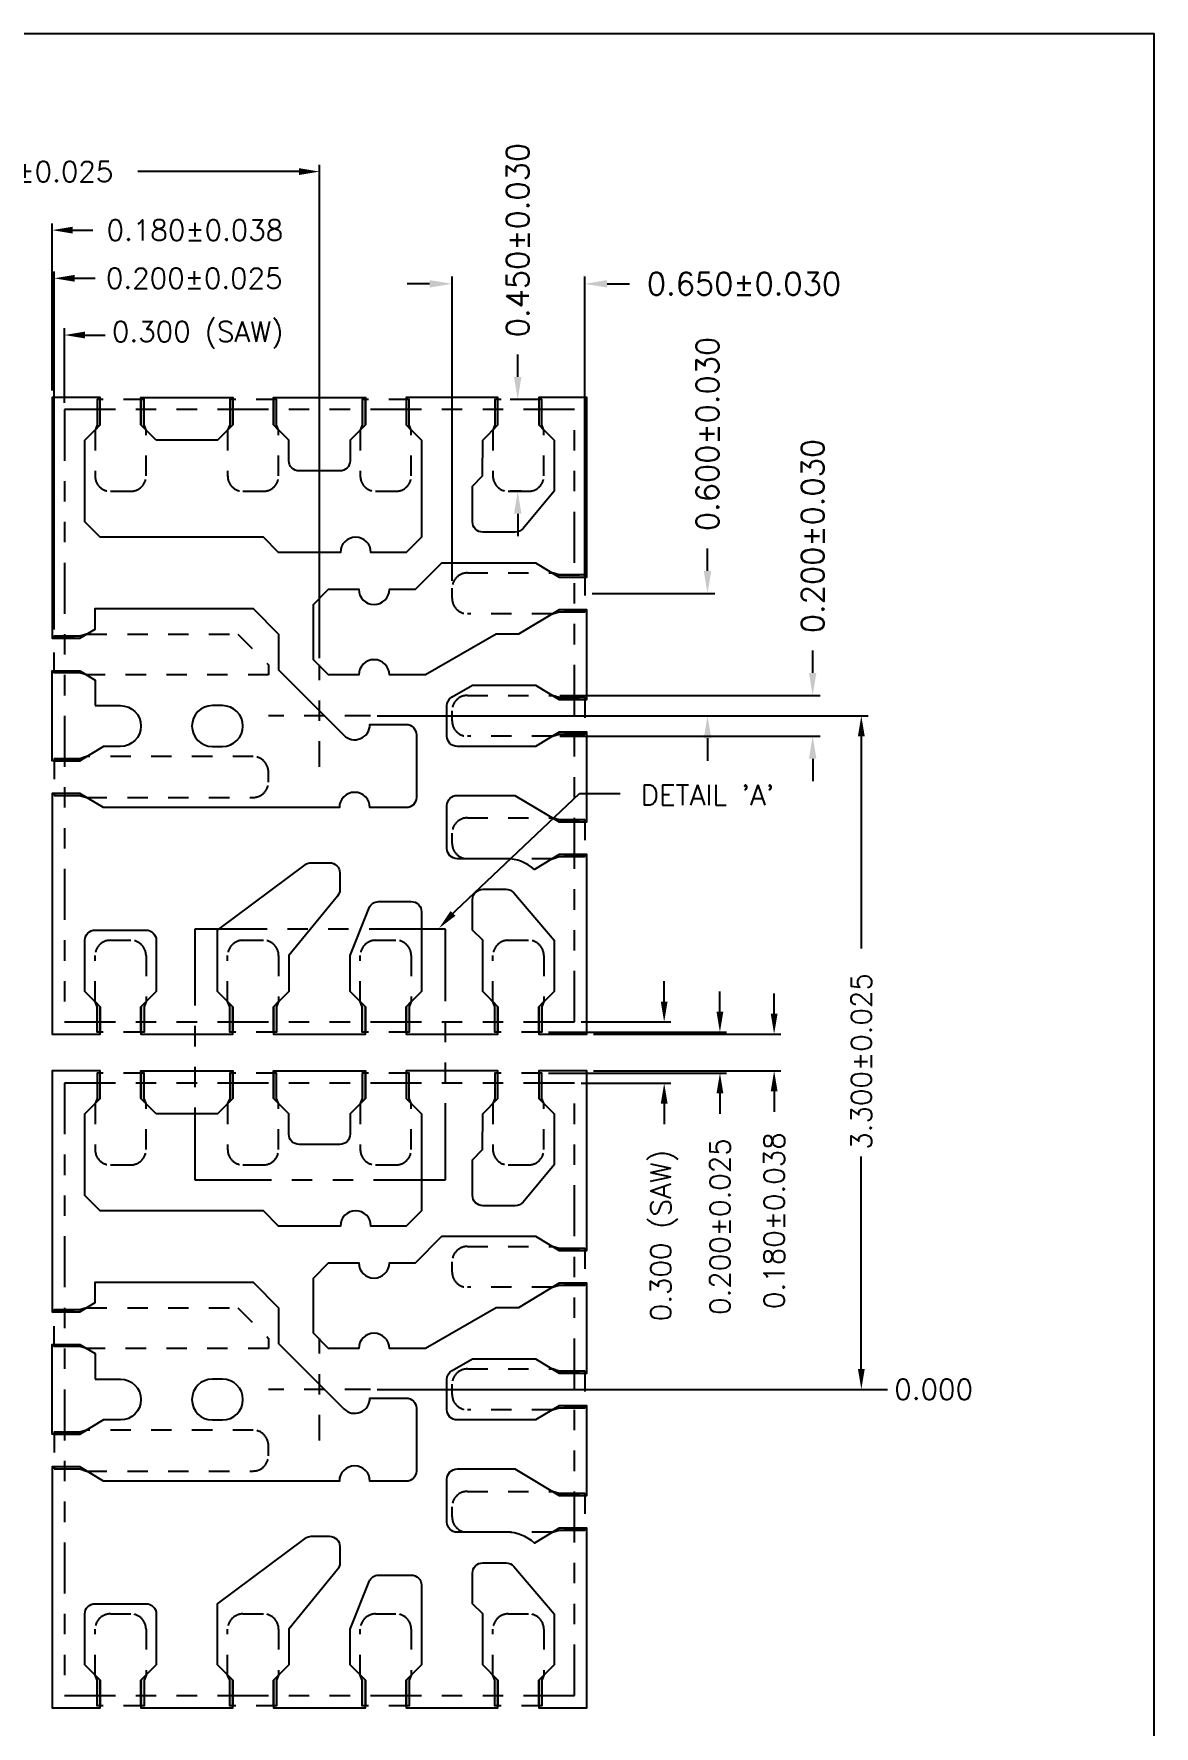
# Model space of a CAD drawing. Extents: x -336 to 28, y -457 to 7.
# Drawn here: x -1.4 to 4.09, y -1.65 to 6.64 of the extents above; entities that cross this region are included whole.
import ezdxf

# ---------------------------------------------------------------- set-up
doc = ezdxf.new("R2010")
doc.units = 0
doc.header["$MEASUREMENT"] = 0
for name, pattern in [('CENTERX2', [4, 2.5, -0.5, 0.5, -0.5]), ('HIDDEN', [0.375, 0.25, -0.125]), ('PHANTOM', [2.5, 1.25, -0.25, 0.25, -0.25, 0.25, -0.25])]:
    doc.linetypes.add(name, pattern=pattern)
doc.layers.get('0').update_dxf_attribs({"linetype": 'CONTINUOUS'})
doc.layers.get('DEFPOINTS').update_dxf_attribs({"linetype": 'CONTINUOUS'})
for name, color, linetype in [('2', 7, 'CONTINUOUS'), ('2C', 41, 'CONTINUOUS'), ('2D', 4, 'CONTINUOUS'), ('DRAWING-SHEET', 6, 'CONTINUOUS')]:
    doc.layers.add(name, color=color, linetype=linetype)
doc.styles.add('simplex', font='SIMPLEX.SHX')
doc.dimstyles.get("Standard").update_dxf_attribs({"dimscale": 0, "dimtxt": 0.055, "dimasz": 0.055, "dimexe": 0.0183, "dimexo": 0.0183, "dimgap": 0.0185, "dimtad": 0, "dimdec": 3, "dimzin": 0, "dimdsep": 46, "dimtxsty": 'simplex', "dimcen": 0.0183, "dimclrd": 4, "dimclre": 256, "dimclrt": 4, "dimadec": 1, "dimazin": 0, "dimtfac": 1, "dimtdec": 3, "dimtofl": 0, "dimtmove": 0, "dimatfit": 0, "dimfxl": 1, "dimtolj": 1, "dimtzin": 0, "dimlwd": -1, "dimlwe": -1, "dimarcsym": 0})

# ---------------------------------------------------------------- blocks, each defined once
blk = doc.blocks.new('*D1')
at = {"color": 4, "linetype": 'ByBlock', "transparency": 16777216}
for p, q in [((2.4175, 3.51), (2.4175, 3.62)), ((2.4175, 3.09), (2.4175, 2.98))]:
    blk.add_line(p, q, dxfattribs=at)
at = {"linetype": 'ByBlock', "transparency": 16777216}
for p, q in [((1.1783, 3.4), (2.4541, 3.4)), ((1.1783, 3.2), (2.4541, 3.2))]:
    blk.add_line(p, q, dxfattribs=at)
at = {"color": 4, "linetype": 'ByBlock', "transparency": 16777216}
for points in [[(2.3992, 3.51), (2.4358, 3.51), (2.4175, 3.4)], [(2.3992, 3.09), (2.4358, 3.09), (2.4175, 3.2)]]:
    blk.add_solid(points, dxfattribs=at)
at = {"layer": 'DEFPOINTS', "color": 0, "linetype": 'ByBlock', "transparency": 16777216}
for p in [(1.1417, 3.4), (2.4175, 3.4), (1.1417, 3.2)]:
    blk.add_point(p, dxfattribs=at)
at = {"color": 4, "linetype": 'ByBlock', "transparency": 16777216, "insert": (2.4175, 4.1808), "char_height": 0.11, "attachment_point": 5, "rotation": 90, "style": 'simplex'}
blk.add_mtext('\\A1;0.200±0.030', dxfattribs=at)
blk = doc.blocks.new('*D2')
at = {"color": 4, "linetype": 'ByBlock', "transparency": 16777216}
for p, q in [((1.902, 4.01), (1.902, 4.12)), ((1.902, 3.19), (1.902, 3.08))]:
    blk.add_line(p, q, dxfattribs=at)
at = {"linetype": 'ByBlock', "transparency": 16777216}
for p, q in [((1.3366, 3.9), (1.9386, 3.9)), ((1.2866, 3.3), (1.9386, 3.3))]:
    blk.add_line(p, q, dxfattribs=at)
at = {"color": 4, "linetype": 'ByBlock', "transparency": 16777216}
for points in [[(1.8837, 4.01), (1.9203, 4.01), (1.902, 3.9)], [(1.8837, 3.19), (1.9203, 3.19), (1.902, 3.3)]]:
    blk.add_solid(points, dxfattribs=at)
at = {"layer": 'DEFPOINTS', "color": 0, "linetype": 'ByBlock', "transparency": 16777216}
for p in [(1.3, 3.9), (1.902, 3.9), (1.25, 3.3)]:
    blk.add_point(p, dxfattribs=at)
at = {"color": 4, "linetype": 'ByBlock', "transparency": 16777216, "insert": (1.902, 4.6808), "char_height": 0.11, "attachment_point": 5, "rotation": 90, "style": 'simplex'}
blk.add_mtext('\\A1;0.600±0.030', dxfattribs=at)
blk = doc.blocks.new('*D3')
at = {"color": 4, "linetype": 'ByBlock', "transparency": 16777216}
for p, q in [((0.54, 5.4165), (0.43, 5.4165)), ((1.41, 5.4165), (1.52, 5.4165))]:
    blk.add_line(p, q, dxfattribs=at)
at = {"linetype": 'ByBlock', "transparency": 16777216}
for p, q in [((0.65, 3.9616), (0.65, 5.4531)), ((1.3, 3.9891), (1.3, 5.4531))]:
    blk.add_line(p, q, dxfattribs=at)
at = {"color": 4, "linetype": 'ByBlock', "transparency": 16777216}
for points in [[(0.54, 5.4348), (0.54, 5.3981), (0.65, 5.4165)], [(1.41, 5.4348), (1.41, 5.3981), (1.3, 5.4165)]]:
    blk.add_solid(points, dxfattribs=at)
at = {"layer": 'DEFPOINTS', "color": 0, "linetype": 'ByBlock', "transparency": 16777216}
for p in [(0.65, 5.4165), (0.65, 3.925), (1.3, 3.9525)]:
    blk.add_point(p, dxfattribs=at)
at = {"color": 4, "linetype": 'ByBlock', "transparency": 16777216, "insert": (2.0808, 5.4165), "char_height": 0.11, "attachment_point": 5, "style": 'simplex'}
blk.add_mtext('\\A1;0.650±0.030', dxfattribs=at)
blk = doc.blocks.new('*D4')
at = {"color": 4, "linetype": 'ByBlock', "transparency": 16777216}
for p, q in [((0.9718, 4.96), (0.9718, 5.07)), ((0.9718, 4.29), (0.9718, 4.18))]:
    blk.add_line(p, q, dxfattribs=at)
at = {"linetype": 'ByBlock', "transparency": 16777216}
for p, q in [((1.0534, 4.85), (0.9352, 4.85)), ((0.9884, 4.4), (0.9352, 4.4))]:
    blk.add_line(p, q, dxfattribs=at)
at = {"color": 4, "linetype": 'ByBlock', "transparency": 16777216}
for points in [[(0.9535, 4.96), (0.9901, 4.96), (0.9718, 4.85)], [(0.9535, 4.29), (0.9901, 4.29), (0.9718, 4.4)]]:
    blk.add_solid(points, dxfattribs=at)
at = {"layer": 'DEFPOINTS', "color": 0, "linetype": 'ByBlock', "transparency": 16777216}
for p in [(0.9718, 4.85), (1.09, 4.85), (1.025, 4.4)]:
    blk.add_point(p, dxfattribs=at)
at = {"color": 4, "linetype": 'ByBlock', "transparency": 16777216, "insert": (0.9718, 5.6308), "char_height": 0.11, "attachment_point": 5, "rotation": 90, "style": 'simplex'}
blk.add_mtext('\\A1;0.450±0.030', dxfattribs=at)

msp = doc.modelspace()

# ---------------------------------------------------------------- hatches: boundary and pattern name
at = {"layer": '2C'}
h = msp.add_hatch(dxfattribs=at)
h.set_pattern_fill('DOTS', color=256, scale=0.1, style=0)
h.set_pattern_definition([(0, (-293.5506014, -232.0617086), (0.003125, 0.00625), [0, -0.00625])])
h.paths.add_polyline_path([(0.85, -1.9), (0.875, -1.875), (0.875, -1.75), (0.86, -1.75), (0.86, -1.875)])
h.paths.add_polyline_path([(1.075, -1.75), (1.09, -1.75), (1.09, -1.875), (1.1, -1.9), (1.075, -1.875)])
h.paths.add_polyline_path([(0.2, -1.9), (0.225, -1.875), (0.225, -1.75), (0.21, -1.75), (0.21, -1.875)])
h.paths.add_polyline_path([(0.425, -1.75), (0.44, -1.75), (0.44, -1.875), (0.45, -1.9), (0.425, -1.875)])
h.paths.add_polyline_path([(-0.45, -1.9), (-0.425, -1.875), (-0.425, -1.75), (-0.44, -1.75), (-0.44, -1.875)])
h.paths.add_polyline_path([(-0.225, -1.75), (-0.21, -1.75), (-0.21, -1.875), (-0.2, -1.9), (-0.225, -1.875)])
h.paths.add_polyline_path([(-1.1, -1.9), (-1.075, -1.875), (-1.075, -1.75), (-1.09, -1.75), (-1.09, -1.875)])
h.paths.add_polyline_path([(-0.875, -1.75), (-0.86, -1.75), (-0.86, -1.875), (-0.85, -1.9), (-0.875, -1.875)])
h.paths.add_polyline_path([(1.3, 3.82), (1.175, 3.82), (1.1417, 3.8), (1.175, 3.81), (1.3, 3.81)])
h.paths.add_polyline_path([(1.1417, 4), (1.175, 3.98), (1.3, 3.98), (1.3, 3.99), (1.175, 3.99)])
h.paths.add_polyline_path([(1.3, 3.22), (1.175, 3.22), (1.1417, 3.2), (1.175, 3.21), (1.3, 3.21)])
h.paths.add_polyline_path([(1.1417, 3.4), (1.175, 3.38), (1.3, 3.38), (1.3, 3.39), (1.175, 3.39)])
h.paths.add_polyline_path([(1.3, 2.62), (1.175, 2.62), (1.1417, 2.6), (1.175, 2.61), (1.3, 2.61)])
h.paths.add_polyline_path([(1.1417, 2.8), (1.175, 2.78), (1.3, 2.78), (1.3, 2.79), (1.175, 2.79)])
h.paths.add_polyline_path([(0.875, 4.85), (0.86, 4.85), (0.86, 4.725), (0.85, 4.7), (0.875, 4.725)])
h.paths.add_polyline_path([(1.1, 4.7), (1.09, 4.725), (1.09, 4.85), (1.075, 4.85), (1.075, 4.725)])
h.paths.add_polyline_path([(0.225, 4.85), (0.21, 4.85), (0.21, 4.725), (0.2, 4.7), (0.225, 4.725)])
h.paths.add_polyline_path([(0.45, 4.7), (0.44, 4.725), (0.44, 4.85), (0.425, 4.85), (0.425, 4.725)])
h.paths.add_polyline_path([(-0.425, 4.85), (-0.44, 4.85), (-0.44, 4.725), (-0.45, 4.7), (-0.425, 4.725)])
h.paths.add_polyline_path([(-0.2, 4.7), (-0.21, 4.725), (-0.21, 4.85), (-0.225, 4.85), (-0.225, 4.725)])
h.paths.add_polyline_path([(-1.075, 4.85), (-1.09, 4.85), (-1.09, 4.725), (-1.1, 4.7), (-1.075, 4.725)])
h.paths.add_polyline_path([(-0.85, 4.7), (-0.86, 4.725), (-0.86, 4.85), (-0.875, 4.85), (-0.875, 4.725)])
h.paths.add_polyline_path([(0.875, 1.75), (0.86, 1.75), (0.86, 1.875), (0.85, 1.9), (0.875, 1.875)])
h.paths.add_polyline_path([(1.1, 1.9), (1.09, 1.875), (1.09, 1.75), (1.075, 1.75), (1.075, 1.875)])
h.paths.add_polyline_path([(0.225, 1.75), (0.21, 1.75), (0.21, 1.875), (0.2, 1.9), (0.225, 1.875)])
h.paths.add_polyline_path([(0.45, 1.9), (0.44, 1.875), (0.44, 1.75), (0.425, 1.75), (0.425, 1.875)])
h.paths.add_polyline_path([(-0.425, 1.75), (-0.44, 1.75), (-0.44, 1.875), (-0.45, 1.9), (-0.425, 1.875)])
h.paths.add_polyline_path([(-0.2, 1.9), (-0.21, 1.875), (-0.21, 1.75), (-0.225, 1.75), (-0.225, 1.875)])
h.paths.add_polyline_path([(-1.3, 2.91), (-1.175, 2.91), (-1.1417, 2.9), (-1.175, 2.92), (-1.3, 2.92)])
h.paths.add_polyline_path([(-1.3, 3.68), (-1.175, 3.68), (-1.1417, 3.7), (-1.175, 3.69), (-1.3, 3.69)])
h.paths.add_polyline_path([(-1.175, 3.52), (-1.1417, 3.5), (-1.175, 3.51), (-1.3, 3.51), (-1.3, 3.52)])
h.paths.add_polyline_path([(-1.1417, 3.1), (-1.175, 3.09), (-1.3, 3.09), (-1.3, 3.08), (-1.175, 3.08)])
h.paths.add_polyline_path([(-1.075, 1.75), (-1.09, 1.75), (-1.09, 1.875), (-1.1, 1.9), (-1.075, 1.875)])
h.paths.add_polyline_path([(-0.85, 1.9), (-0.86, 1.875), (-0.86, 1.75), (-0.875, 1.75), (-0.875, 1.875)])
h.paths.add_polyline_path([(1.3, 0.52), (1.175, 0.52), (1.1417, 0.5), (1.175, 0.51), (1.3, 0.51)])
h.paths.add_polyline_path([(1.1417, 0.7), (1.175, 0.68), (1.3, 0.68), (1.3, 0.69), (1.175, 0.69)])
h.paths.add_polyline_path([(1.3, -0.08), (1.175, -0.08), (1.1417, -0.1), (1.175, -0.09), (1.3, -0.09)])
h.paths.add_polyline_path([(1.1417, 0.1), (1.175, 0.08), (1.3, 0.08), (1.3, 0.09), (1.175, 0.09)])
h.paths.add_polyline_path([(1.3, -0.68), (1.175, -0.68), (1.1417, -0.7), (1.175, -0.69), (1.3, -0.69)])
h.paths.add_polyline_path([(1.1417, -0.5), (1.175, -0.52), (1.3, -0.52), (1.3, -0.51), (1.175, -0.51)])
h.paths.add_polyline_path([(0.875, 1.55), (0.86, 1.55), (0.86, 1.425), (0.85, 1.4), (0.875, 1.425)])
h.paths.add_polyline_path([(1.1, 1.4), (1.09, 1.425), (1.09, 1.55), (1.075, 1.55), (1.075, 1.425)])
h.paths.add_polyline_path([(0.225, 1.55), (0.21, 1.55), (0.21, 1.425), (0.2, 1.4), (0.225, 1.425)])
h.paths.add_polyline_path([(0.45, 1.4), (0.44, 1.425), (0.44, 1.55), (0.425, 1.55), (0.425, 1.425)])
h.paths.add_polyline_path([(-0.425, 1.55), (-0.44, 1.55), (-0.44, 1.425), (-0.45, 1.4), (-0.425, 1.425)])
h.paths.add_polyline_path([(-0.2, 1.4), (-0.21, 1.425), (-0.21, 1.55), (-0.225, 1.55), (-0.225, 1.425)])
h.paths.add_polyline_path([(-1.075, 1.55), (-1.09, 1.55), (-1.09, 1.425), (-1.1, 1.4), (-1.075, 1.425)])
h.paths.add_polyline_path([(-0.85, 1.4), (-0.86, 1.425), (-0.86, 1.55), (-0.875, 1.55), (-0.875, 1.425)])
h.paths.add_polyline_path([(0.875, -1.55), (0.86, -1.55), (0.86, -1.425), (0.85, -1.4), (0.875, -1.425)])
h.paths.add_polyline_path([(1.1, -1.4), (1.09, -1.425), (1.09, -1.55), (1.075, -1.55), (1.075, -1.425)])
h.paths.add_polyline_path([(0.225, -1.55), (0.21, -1.55), (0.21, -1.425), (0.2, -1.4), (0.225, -1.425)])
h.paths.add_polyline_path([(0.45, -1.4), (0.44, -1.425), (0.44, -1.55), (0.425, -1.55), (0.425, -1.425)])
h.paths.add_polyline_path([(-0.425, -1.55), (-0.44, -1.55), (-0.44, -1.425), (-0.45, -1.4), (-0.425, -1.425)])
h.paths.add_polyline_path([(-0.2, -1.4), (-0.21, -1.425), (-0.21, -1.55), (-0.225, -1.55), (-0.225, -1.425)])
h.paths.add_polyline_path([(-1.3, -0.39), (-1.175, -0.39), (-1.1417, -0.4), (-1.175, -0.38), (-1.3, -0.38)])
h.paths.add_polyline_path([(-1.3, 0.38), (-1.175, 0.38), (-1.1417, 0.4), (-1.175, 0.39), (-1.3, 0.39)])
h.paths.add_polyline_path([(-1.175, 0.22), (-1.1417, 0.2), (-1.175, 0.21), (-1.3, 0.21), (-1.3, 0.22)])
h.paths.add_polyline_path([(-1.1417, -0.2), (-1.175, -0.21), (-1.3, -0.21), (-1.3, -0.22), (-1.175, -0.22)])
h.paths.add_polyline_path([(-1.075, -1.55), (-1.09, -1.55), (-1.09, -1.425), (-1.1, -1.4), (-1.075, -1.425)])
h.paths.add_polyline_path([(-0.85, -1.4), (-0.86, -1.425), (-0.86, -1.55), (-0.875, -1.55), (-0.875, -1.425)])
h.paths.add_polyline_path([(-1.5, 3.82), (-1.625, 3.82), (-1.6583, 3.8), (-1.625, 3.81), (-1.5, 3.81)])
h.paths.add_polyline_path([(-1.6583, 4), (-1.625, 3.98), (-1.5, 3.98), (-1.5, 3.99), (-1.625, 3.99)])
h.paths.add_polyline_path([(-1.5, 3.22), (-1.625, 3.22), (-1.6583, 3.2), (-1.625, 3.21), (-1.5, 3.21)])
h.paths.add_polyline_path([(-1.6583, 3.4), (-1.625, 3.38), (-1.5, 3.38), (-1.5, 3.39), (-1.625, 3.39)])
h.paths.add_polyline_path([(-1.5, 2.62), (-1.625, 2.62), (-1.6583, 2.6), (-1.625, 2.61), (-1.5, 2.61)])
h.paths.add_polyline_path([(-1.6583, 2.8), (-1.625, 2.78), (-1.5, 2.78), (-1.5, 2.79), (-1.625, 2.79)])
h.paths.add_polyline_path([(-1.925, 4.85), (-1.94, 4.85), (-1.94, 4.725), (-1.95, 4.7), (-1.925, 4.725)])
h.paths.add_polyline_path([(-1.7, 4.7), (-1.71, 4.725), (-1.71, 4.85), (-1.725, 4.85), (-1.725, 4.725)])
h.paths.add_polyline_path([(-2.575, 4.85), (-2.59, 4.85), (-2.59, 4.725), (-2.6, 4.7), (-2.575, 4.725)])
h.paths.add_polyline_path([(-2.35, 4.7), (-2.36, 4.725), (-2.36, 4.85), (-2.375, 4.85), (-2.375, 4.725)])
h.paths.add_polyline_path([(-3.225, 4.85), (-3.24, 4.85), (-3.24, 4.725), (-3.25, 4.7), (-3.225, 4.725)])
h.paths.add_polyline_path([(-3, 4.7), (-3.01, 4.725), (-3.01, 4.85), (-3.025, 4.85), (-3.025, 4.725)])
h.paths.add_polyline_path([(-3.875, 4.85), (-3.89, 4.85), (-3.89, 4.725), (-3.9, 4.7), (-3.875, 4.725)])
h.paths.add_polyline_path([(-3.65, 4.7), (-3.66, 4.725), (-3.66, 4.85), (-3.675, 4.85), (-3.675, 4.725)])
h.paths.add_polyline_path([(-1.925, 1.75), (-1.94, 1.75), (-1.94, 1.875), (-1.95, 1.9), (-1.925, 1.875)])
h.paths.add_polyline_path([(-1.7, 1.9), (-1.71, 1.875), (-1.71, 1.75), (-1.725, 1.75), (-1.725, 1.875)])
h.paths.add_polyline_path([(-2.575, 1.75), (-2.59, 1.75), (-2.59, 1.875), (-2.6, 1.9), (-2.575, 1.875)])
h.paths.add_polyline_path([(-2.35, 1.9), (-2.36, 1.875), (-2.36, 1.75), (-2.375, 1.75), (-2.375, 1.875)])
h.paths.add_polyline_path([(-3.225, 1.75), (-3.24, 1.75), (-3.24, 1.875), (-3.25, 1.9), (-3.225, 1.875)])
h.paths.add_polyline_path([(-3, 1.9), (-3.01, 1.875), (-3.01, 1.75), (-3.025, 1.75), (-3.025, 1.875)])
h.paths.add_polyline_path([(-4.1, 2.91), (-3.975, 2.91), (-3.9417, 2.9), (-3.975, 2.92), (-4.1, 2.92)])
h.paths.add_polyline_path([(-4.1, 3.68), (-3.975, 3.68), (-3.9417, 3.7), (-3.975, 3.69), (-4.1, 3.69)])
h.paths.add_polyline_path([(-3.975, 3.52), (-3.9417, 3.5), (-3.975, 3.51), (-4.1, 3.51), (-4.1, 3.52)])
h.paths.add_polyline_path([(-3.9417, 3.1), (-3.975, 3.09), (-4.1, 3.09), (-4.1, 3.08), (-3.975, 3.08)])
h.paths.add_polyline_path([(-3.875, 1.75), (-3.89, 1.75), (-3.89, 1.875), (-3.9, 1.9), (-3.875, 1.875)])
h.paths.add_polyline_path([(-3.65, 1.9), (-3.66, 1.875), (-3.66, 1.75), (-3.675, 1.75), (-3.675, 1.875)])
h.paths.add_polyline_path([(-1.5, 0.52), (-1.625, 0.52), (-1.6583, 0.5), (-1.625, 0.51), (-1.5, 0.51)])
h.paths.add_polyline_path([(-1.6583, 0.7), (-1.625, 0.68), (-1.5, 0.68), (-1.5, 0.69), (-1.625, 0.69)])
h.paths.add_polyline_path([(-1.5, -0.08), (-1.625, -0.08), (-1.6583, -0.1), (-1.625, -0.09), (-1.5, -0.09)])
h.paths.add_polyline_path([(-1.6583, 0.1), (-1.625, 0.08), (-1.5, 0.08), (-1.5, 0.09), (-1.625, 0.09)])
h.paths.add_polyline_path([(-1.5, -0.68), (-1.625, -0.68), (-1.6583, -0.7), (-1.625, -0.69), (-1.5, -0.69)])
h.paths.add_polyline_path([(-1.6583, -0.5), (-1.625, -0.52), (-1.5, -0.52), (-1.5, -0.51), (-1.625, -0.51)])
h.paths.add_polyline_path([(-1.925, 1.55), (-1.94, 1.55), (-1.94, 1.425), (-1.95, 1.4), (-1.925, 1.425)])
h.paths.add_polyline_path([(-1.7, 1.4), (-1.71, 1.425), (-1.71, 1.55), (-1.725, 1.55), (-1.725, 1.425)])
h.paths.add_polyline_path([(-2.575, 1.55), (-2.59, 1.55), (-2.59, 1.425), (-2.6, 1.4), (-2.575, 1.425)])
h.paths.add_polyline_path([(-2.35, 1.4), (-2.36, 1.425), (-2.36, 1.55), (-2.375, 1.55), (-2.375, 1.425)])
h.paths.add_polyline_path([(-3.225, 1.55), (-3.24, 1.55), (-3.24, 1.425), (-3.25, 1.4), (-3.225, 1.425)])
h.paths.add_polyline_path([(-3, 1.4), (-3.01, 1.425), (-3.01, 1.55), (-3.025, 1.55), (-3.025, 1.425)])
h.paths.add_polyline_path([(-3.875, 1.55), (-3.89, 1.55), (-3.89, 1.425), (-3.9, 1.4), (-3.875, 1.425)])
h.paths.add_polyline_path([(-3.65, 1.4), (-3.66, 1.425), (-3.66, 1.55), (-3.675, 1.55), (-3.675, 1.425)])
h.paths.add_polyline_path([(-1.95, -1.9), (-1.925, -1.875), (-1.925, -1.75), (-1.94, -1.75), (-1.94, -1.875)])
h.paths.add_polyline_path([(-1.725, -1.75), (-1.71, -1.75), (-1.71, -1.875), (-1.7, -1.9), (-1.725, -1.875)])
h.paths.add_polyline_path([(-1.925, -1.55), (-1.94, -1.55), (-1.94, -1.425), (-1.95, -1.4), (-1.925, -1.425)])
h.paths.add_polyline_path([(-1.7, -1.4), (-1.71, -1.425), (-1.71, -1.55), (-1.725, -1.55), (-1.725, -1.425)])
h.paths.add_polyline_path([(-2.6, -1.9), (-2.575, -1.875), (-2.575, -1.75), (-2.59, -1.75), (-2.59, -1.875)])
h.paths.add_polyline_path([(-2.375, -1.75), (-2.36, -1.75), (-2.36, -1.875), (-2.35, -1.9), (-2.375, -1.875)])
h.paths.add_polyline_path([(-2.575, -1.55), (-2.59, -1.55), (-2.59, -1.425), (-2.6, -1.4), (-2.575, -1.425)])
h.paths.add_polyline_path([(-2.35, -1.4), (-2.36, -1.425), (-2.36, -1.55), (-2.375, -1.55), (-2.375, -1.425)])
h.paths.add_polyline_path([(-3.25, -1.9), (-3.225, -1.875), (-3.225, -1.75), (-3.24, -1.75), (-3.24, -1.875)])
h.paths.add_polyline_path([(-3.025, -1.75), (-3.01, -1.75), (-3.01, -1.875), (-3, -1.9), (-3.025, -1.875)])
h.paths.add_polyline_path([(-3.225, -1.55), (-3.24, -1.55), (-3.24, -1.425), (-3.25, -1.4), (-3.225, -1.425)])
h.paths.add_polyline_path([(-3, -1.4), (-3.01, -1.425), (-3.01, -1.55), (-3.025, -1.55), (-3.025, -1.425)])
h.paths.add_polyline_path([(-4.1, -0.39), (-3.975, -0.39), (-3.9417, -0.4), (-3.975, -0.38), (-4.1, -0.38)])
h.paths.add_polyline_path([(-4.1, 0.38), (-3.975, 0.38), (-3.9417, 0.4), (-3.975, 0.39), (-4.1, 0.39)])
h.paths.add_polyline_path([(-3.975, 0.22), (-3.9417, 0.2), (-3.975, 0.21), (-4.1, 0.21), (-4.1, 0.22)])
h.paths.add_polyline_path([(-3.9417, -0.2), (-3.975, -0.21), (-4.1, -0.21), (-4.1, -0.22), (-3.975, -0.22)])
h.paths.add_polyline_path([(-3.9, -1.9), (-3.875, -1.875), (-3.875, -1.75), (-3.89, -1.75), (-3.89, -1.875)])
h.paths.add_polyline_path([(-3.675, -1.75), (-3.66, -1.75), (-3.66, -1.875), (-3.65, -1.9), (-3.675, -1.875)])
h.paths.add_polyline_path([(-3.875, -1.55), (-3.89, -1.55), (-3.89, -1.425), (-3.9, -1.4), (-3.875, -1.425)])
h.paths.add_polyline_path([(-3.65, -1.4), (-3.66, -1.425), (-3.66, -1.55), (-3.675, -1.55), (-3.675, -1.425)])
h.paths.add_polyline_path([(-4.3, 3.22), (-4.425, 3.22), (-4.4583, 3.2), (-4.425, 3.21), (-4.3, 3.21)])
h.paths.add_polyline_path([(-4.4583, 2.8), (-4.425, 2.78), (-4.3, 2.78), (-4.3, 2.79), (-4.425, 2.79)])
h.paths.add_polyline_path([(-4.3, 2.62), (-4.425, 2.62), (-4.4583, 2.6), (-4.425, 2.61), (-4.3, 2.61)])
h.paths.add_polyline_path([(-4.4583, 3.4), (-4.425, 3.38), (-4.3, 3.38), (-4.3, 3.39), (-4.425, 3.39)])
h.paths.add_polyline_path([(-4.3, 3.82), (-4.425, 3.82), (-4.4583, 3.8), (-4.425, 3.81), (-4.3, 3.81)])
h.paths.add_polyline_path([(-4.4583, 4), (-4.425, 3.98), (-4.3, 3.98), (-4.3, 3.99), (-4.425, 3.99)])
h.paths.add_polyline_path([(-4.3, -0.08), (-4.425, -0.08), (-4.4583, -0.1), (-4.425, -0.09), (-4.3, -0.09)])
h.paths.add_polyline_path([(-4.4583, -0.5), (-4.425, -0.52), (-4.3, -0.52), (-4.3, -0.51), (-4.425, -0.51)])
h.paths.add_polyline_path([(-4.3, -0.68), (-4.425, -0.68), (-4.4583, -0.7), (-4.425, -0.69), (-4.3, -0.69)])
h.paths.add_polyline_path([(-4.4583, 0.1), (-4.425, 0.08), (-4.3, 0.08), (-4.3, 0.09), (-4.425, 0.09)])
h.paths.add_polyline_path([(-4.3, 0.52), (-4.425, 0.52), (-4.4583, 0.5), (-4.425, 0.51), (-4.3, 0.51)])
h.paths.add_polyline_path([(-4.4583, 0.7), (-4.425, 0.68), (-4.3, 0.68), (-4.3, 0.69), (-4.425, 0.69)])

# ---------------------------------------------------------------- linework, layer by layer
at = {"layer": '2'}
for points in [[(0.475, 3.2076), (0.475, 2.9, -0.414214), (0.425, 2.85), (0.2475, 2.85, 1), (0.0975, 2.85), (-1.0583, 2.85), (-1.175, 2.92), (-1.31, 2.92), (-1.31, 1.74), (-1.075, 1.74), (-1.075, 1.875), (-1.15, 1.95), (-1.15, 2.2, -0.414214), (-1.1, 2.25), (-0.85, 2.25, -0.414214), (-0.8, 2.2), (-0.8, 1.95), (-0.875, 1.875), (-0.875, 1.74), (-0.425, 1.74), (-0.425, 1.875), (-0.5, 1.95), (-0.5, 2.25), (-0.0699, 2.5701, -0.161321), (-0.04, 2.58), (0.05, 2.58, -0.414214), (0.1, 2.53), (0.1, 2.4486, -0.17305), (0.0887, 2.4169), (-0.15, 2.125), (-0.15, 1.95), (-0.225, 1.875), (-0.225, 1.74), (0.225, 1.74), (0.225, 1.875), (0.15, 1.95), (0.15, 2.125), (0.2436, 2.3586, -0.306529), (0.29, 2.39), (0.45, 2.39, -0.414214), (0.5, 2.34), (0.5, 1.95), (0.425, 1.875), (0.425, 1.74), (0.875, 1.74), (0.875, 1.875), (0.8, 1.95), (0.8, 2.2), (0.75, 2.25), (0.75, 2.4, -0.414214), (0.8, 2.45), (0.9147, 2.45, -0.220264), (0.9529, 2.4323), (1.15, 2.2), (1.15, 1.95), (1.075, 1.875), (1.075, 1.74), (1.31, 1.74), (1.31, 2.62), (1.175, 2.62), (1.0533, 2.547, 0.188473), (0.9177, 2.6), (0.675, 2.6, -0.414214), (0.625, 2.65), (0.625, 2.86, -0.414214), (0.675, 2.91), (0.9583, 2.91), (1.175, 2.78), (1.31, 2.78), (1.31, 3.22), (1.175, 3.22), (1.0583, 3.15), (0.675, 3.15, -0.414214), (0.625, 3.2), (0.625, 3.349, -0.267949), (0.65, 3.3923), (0.75, 3.45), (1.0583, 3.45), (1.175, 3.38), (1.31, 3.38), (1.31, 3.82), (1.175, 3.82), (0.975, 3.7), (0.8664, 3.7), (0.52, 3.5), (0.3425, 3.5, 1), (0.1925, 3.5), (0.045, 3.5), (-0.03, 3.575), (-0.03, 3.845), (0.045, 3.92), (0.1925, 3.92, 1), (0.3425, 3.92), (0.47, 3.92), (0.6, 4.05), (1.0583, 4.05), (1.175, 3.98), (1.31, 3.98), (1.31, 4.86), (1.075, 4.86), (1.075, 4.725), (1.15, 4.65), (1.15, 4.4), (0.998, 4.218, -0.222316), (0.9596, 4.2), (0.8, 4.2, -0.414214), (0.75, 4.25), (0.75, 4.4251), (0.7999, 4.475), (0.8, 4.65), (0.875, 4.725), (0.875, 4.86), (0.425, 4.86), (0.425, 4.725), (0.5, 4.65), (0.5, 4.1754), (0.4246, 4.1), (0.2525, 4.1, 1), (0.1025, 4.1), (-0.2, 4.1), (-0.275, 4.175), (-1.075, 4.175), (-1.15, 4.25), (-1.15, 4.65), (-1.075, 4.725), (-1.075, 4.86), (-1.31, 4.86), (-1.31, 3.68), (-1.175, 3.68), (-1.1, 3.725), (-1.1, 3.825), (-0.325, 3.825), (-0.2, 3.7), (-0.2, 3.5253), (0.1194, 3.2047, 0.668771), (0.2475, 3.2576), (0.425, 3.2576, -0.414214)], [(0.15, 4.55, -0.414214), (0.1, 4.5), (-0.1, 4.5, -0.414214), (-0.15, 4.55), (-0.15, 4.65), (-0.225, 4.725), (-0.225, 4.86), (0.225, 4.86), (0.225, 4.725), (0.15, 4.65)], [(-1.1, 3.35), (-0.975, 3.35, -1), (-0.975, 3.15), (-1.0583, 3.15), (-1.175, 3.08), (-1.31, 3.08), (-1.31, 3.52), (-1.175, 3.52), (-1.1, 3.475)], [(-0.475, 3.35), (-0.525, 3.35, 1), (-0.525, 3.15), (-0.475, 3.15, 1)], [(0.475, -0.0924), (0.475, -0.4, -0.414214), (0.425, -0.45), (0.2475, -0.45, 1), (0.0975, -0.45), (-1.0583, -0.45), (-1.175, -0.38), (-1.31, -0.38), (-1.31, -1.56), (-1.075, -1.56), (-1.075, -1.425), (-1.15, -1.35), (-1.15, -1.1, -0.414214), (-1.1, -1.05), (-0.85, -1.05, -0.414214), (-0.8, -1.1), (-0.8, -1.35), (-0.875, -1.425), (-0.875, -1.56), (-0.425, -1.56), (-0.425, -1.425), (-0.5, -1.35), (-0.5, -1.05), (-0.0699, -0.7299, -0.161321), (-0.04, -0.72), (0.05, -0.72, -0.414214), (0.1, -0.77), (0.1, -0.8514, -0.17305), (0.0887, -0.8831), (-0.15, -1.175), (-0.15, -1.35), (-0.225, -1.425), (-0.225, -1.56), (0.225, -1.56), (0.225, -1.425), (0.15, -1.35), (0.15, -1.175), (0.2436, -0.9414, -0.306529), (0.29, -0.91), (0.45, -0.91, -0.414214), (0.5, -0.96), (0.5, -1.35), (0.425, -1.425), (0.425, -1.56), (0.875, -1.56), (0.875, -1.425), (0.8, -1.35), (0.8, -1.1), (0.75, -1.05), (0.75, -0.9, -0.414214), (0.8, -0.85), (0.9147, -0.85, -0.220264), (0.9529, -0.8677), (1.15, -1.1), (1.15, -1.35), (1.075, -1.425), (1.075, -1.56), (1.31, -1.56), (1.31, -0.68), (1.175, -0.68), (1.0533, -0.753, 0.188473), (0.9177, -0.7), (0.675, -0.7, -0.414214), (0.625, -0.65), (0.625, -0.44, -0.414214), (0.675, -0.39), (0.9583, -0.39), (1.175, -0.52), (1.31, -0.52), (1.31, -0.08), (1.175, -0.08), (1.0583, -0.15), (0.675, -0.15, -0.414214), (0.625, -0.1), (0.625, 0.049, -0.267949), (0.65, 0.0923), (0.75, 0.15), (1.0583, 0.15), (1.175, 0.08), (1.31, 0.08), (1.31, 0.52), (1.175, 0.52), (0.975, 0.4), (0.8664, 0.4), (0.52, 0.2), (0.3425, 0.2, 1), (0.1925, 0.2), (0.045, 0.2), (-0.03, 0.275), (-0.03, 0.545), (0.045, 0.62), (0.1925, 0.62, 1), (0.3425, 0.62), (0.47, 0.62), (0.6, 0.75), (1.0583, 0.75), (1.175, 0.68), (1.31, 0.68), (1.31, 1.56), (1.075, 1.56), (1.075, 1.425), (1.15, 1.35), (1.15, 1.1), (0.998, 0.918, -0.222316), (0.9596, 0.9), (0.8, 0.9, -0.414214), (0.75, 0.95), (0.75, 1.1251), (0.7999, 1.175), (0.8, 1.35), (0.875, 1.425), (0.875, 1.56), (0.425, 1.56), (0.425, 1.425), (0.5, 1.35), (0.5, 0.8754), (0.4246, 0.8), (0.2525, 0.8, 1), (0.1025, 0.8), (-0.2, 0.8), (-0.275, 0.875), (-1.075, 0.875), (-1.15, 0.95), (-1.15, 1.35), (-1.075, 1.425), (-1.075, 1.56), (-1.31, 1.56), (-1.31, 0.38), (-1.175, 0.38), (-1.1, 0.425), (-1.1, 0.525), (-0.325, 0.525), (-0.2, 0.4), (-0.2, 0.2253), (0.1194, -0.0953, 0.668771), (0.2475, -0.0424), (0.425, -0.0424, -0.414214)], [(0.15, 1.25, -0.414214), (0.1, 1.2), (-0.1, 1.2, -0.414214), (-0.15, 1.25), (-0.15, 1.35), (-0.225, 1.425), (-0.225, 1.56), (0.225, 1.56), (0.225, 1.425), (0.15, 1.35)], [(-1.1, 0.05), (-0.975, 0.05, -1), (-0.975, -0.15), (-1.0583, -0.15), (-1.175, -0.22), (-1.31, -0.22), (-1.31, 0.22), (-1.175, 0.22), (-1.1, 0.175)], [(-0.475, 0.05), (-0.525, 0.05, 1), (-0.525, -0.15), (-0.475, -0.15, 1)]]:
    msp.add_lwpolyline(points, format="xyb", close=True, dxfattribs=at)
for points in [[(-0.8, 4.65), (-0.875, 4.725), (-0.875, 4.86), (-0.425, 4.86), (-0.425, 4.725), (-0.5, 4.65)], [(-0.8, 1.35), (-0.875, 1.425), (-0.875, 1.56), (-0.425, 1.56), (-0.425, 1.425), (-0.5, 1.35)]]:
    msp.add_lwpolyline(points, close=True, dxfattribs=at)
at = {"layer": '2C'}
for points in [[(-1.075, 4.85), (-1.09, 4.85), (-1.09, 4.725), (-1.1, 4.7), (-1.075, 4.725)], [(-0.85, 4.7), (-0.86, 4.725), (-0.86, 4.85), (-0.875, 4.85), (-0.875, 4.725)], [(-0.425, 4.85), (-0.44, 4.85), (-0.44, 4.725), (-0.45, 4.7), (-0.425, 4.725)], [(-0.2, 4.7), (-0.21, 4.725), (-0.21, 4.85), (-0.225, 4.85), (-0.225, 4.725)], [(0.225, 4.85), (0.21, 4.85), (0.21, 4.725), (0.2, 4.7), (0.225, 4.725)], [(0.45, 4.7), (0.44, 4.725), (0.44, 4.85), (0.425, 4.85), (0.425, 4.725)], [(0.875, 4.85), (0.86, 4.85), (0.86, 4.725), (0.85, 4.7), (0.875, 4.725)], [(1.1, 4.7), (1.09, 4.725), (1.09, 4.85), (1.075, 4.85), (1.075, 4.725)], [(1.1417, 4), (1.175, 3.98), (1.3, 3.98), (1.3, 3.99), (1.175, 3.99)], [(1.3, 3.82), (1.175, 3.82), (1.1417, 3.8), (1.175, 3.81), (1.3, 3.81)], [(-1.3, 3.68), (-1.175, 3.68), (-1.1417, 3.7), (-1.175, 3.69), (-1.3, 3.69)], [(-1.175, 3.52), (-1.1417, 3.5), (-1.175, 3.51), (-1.3, 3.51), (-1.3, 3.52)], [(1.1417, 3.4), (1.175, 3.38), (1.3, 3.38), (1.3, 3.39), (1.175, 3.39)], [(1.3, 3.22), (1.175, 3.22), (1.1417, 3.2), (1.175, 3.21), (1.3, 3.21)], [(-1.1417, 3.1), (-1.175, 3.09), (-1.3, 3.09), (-1.3, 3.08), (-1.175, 3.08)], [(-1.3, 2.91), (-1.175, 2.91), (-1.1417, 2.9), (-1.175, 2.92), (-1.3, 2.92)], [(1.1417, 2.8), (1.175, 2.78), (1.3, 2.78), (1.3, 2.79), (1.175, 2.79)], [(1.3, 2.62), (1.175, 2.62), (1.1417, 2.6), (1.175, 2.61), (1.3, 2.61)], [(-1.075, 1.75), (-1.09, 1.75), (-1.09, 1.875), (-1.1, 1.9), (-1.075, 1.875)], [(-0.85, 1.9), (-0.86, 1.875), (-0.86, 1.75), (-0.875, 1.75), (-0.875, 1.875)], [(-0.425, 1.75), (-0.44, 1.75), (-0.44, 1.875), (-0.45, 1.9), (-0.425, 1.875)], [(-0.2, 1.9), (-0.21, 1.875), (-0.21, 1.75), (-0.225, 1.75), (-0.225, 1.875)], [(0.225, 1.75), (0.21, 1.75), (0.21, 1.875), (0.2, 1.9), (0.225, 1.875)], [(0.45, 1.9), (0.44, 1.875), (0.44, 1.75), (0.425, 1.75), (0.425, 1.875)], [(0.875, 1.75), (0.86, 1.75), (0.86, 1.875), (0.85, 1.9), (0.875, 1.875)], [(1.1, 1.9), (1.09, 1.875), (1.09, 1.75), (1.075, 1.75), (1.075, 1.875)], [(-1.075, 1.55), (-1.09, 1.55), (-1.09, 1.425), (-1.1, 1.4), (-1.075, 1.425)], [(-0.85, 1.4), (-0.86, 1.425), (-0.86, 1.55), (-0.875, 1.55), (-0.875, 1.425)], [(-0.425, 1.55), (-0.44, 1.55), (-0.44, 1.425), (-0.45, 1.4), (-0.425, 1.425)], [(-0.2, 1.4), (-0.21, 1.425), (-0.21, 1.55), (-0.225, 1.55), (-0.225, 1.425)], [(0.225, 1.55), (0.21, 1.55), (0.21, 1.425), (0.2, 1.4), (0.225, 1.425)], [(0.45, 1.4), (0.44, 1.425), (0.44, 1.55), (0.425, 1.55), (0.425, 1.425)], [(0.875, 1.55), (0.86, 1.55), (0.86, 1.425), (0.85, 1.4), (0.875, 1.425)], [(1.1, 1.4), (1.09, 1.425), (1.09, 1.55), (1.075, 1.55), (1.075, 1.425)], [(1.1417, 0.7), (1.175, 0.68), (1.3, 0.68), (1.3, 0.69), (1.175, 0.69)], [(1.3, 0.52), (1.175, 0.52), (1.1417, 0.5), (1.175, 0.51), (1.3, 0.51)], [(-1.3, 0.38), (-1.175, 0.38), (-1.1417, 0.4), (-1.175, 0.39), (-1.3, 0.39)], [(-1.175, 0.22), (-1.1417, 0.2), (-1.175, 0.21), (-1.3, 0.21), (-1.3, 0.22)], [(1.1417, 0.1), (1.175, 0.08), (1.3, 0.08), (1.3, 0.09), (1.175, 0.09)], [(1.3, -0.08), (1.175, -0.08), (1.1417, -0.1), (1.175, -0.09), (1.3, -0.09)], [(-1.1417, -0.2), (-1.175, -0.21), (-1.3, -0.21), (-1.3, -0.22), (-1.175, -0.22)], [(-1.3, -0.39), (-1.175, -0.39), (-1.1417, -0.4), (-1.175, -0.38), (-1.3, -0.38)], [(1.1417, -0.5), (1.175, -0.52), (1.3, -0.52), (1.3, -0.51), (1.175, -0.51)], [(1.3, -0.68), (1.175, -0.68), (1.1417, -0.7), (1.175, -0.69), (1.3, -0.69)], [(-1.075, -1.55), (-1.09, -1.55), (-1.09, -1.425), (-1.1, -1.4), (-1.075, -1.425)], [(-0.85, -1.4), (-0.86, -1.425), (-0.86, -1.55), (-0.875, -1.55), (-0.875, -1.425)], [(-0.425, -1.55), (-0.44, -1.55), (-0.44, -1.425), (-0.45, -1.4), (-0.425, -1.425)], [(-0.2, -1.4), (-0.21, -1.425), (-0.21, -1.55), (-0.225, -1.55), (-0.225, -1.425)], [(0.225, -1.55), (0.21, -1.55), (0.21, -1.425), (0.2, -1.4), (0.225, -1.425)], [(0.45, -1.4), (0.44, -1.425), (0.44, -1.55), (0.425, -1.55), (0.425, -1.425)], [(0.875, -1.55), (0.86, -1.55), (0.86, -1.425), (0.85, -1.4), (0.875, -1.425)], [(1.1, -1.4), (1.09, -1.425), (1.09, -1.55), (1.075, -1.55), (1.075, -1.425)]]:
    msp.add_lwpolyline(points, close=True, dxfattribs=at)
at = {"layer": '2D', "linetype": 'ByBlock'}
for p, q in [((0, 3.583), (0, 5.9994)), ((-0.1, 5.9664), (-0.8908, 5.9664)), ((-1.31, 4.893), (-1.31, 5.7124)), ((-1.21, 5.6794), (-1.11, 5.6794)), ((-1.3, 3.723), (-1.3, 5.4765)), ((-1.2, 5.4435), (-1.1, 5.4435)), ((-1.25, 4.833), (-1.25, 5.1986)), ((-1.15, 5.1656), (-1.05, 5.1656)), ((0.283, 3.3), (2.6889, 3.3)), ((2.6559, 3.2), (2.6559, 2.1592)), ((1.6896, 1.9), (1.6896, 2)), ((1.9629, 1.85), (1.9629, 1.95)), ((2.2286, 1.84), (2.2286, 1.94)), ((1.123, 1.75), (1.9959, 1.75)), ((1.283, 1.8), (1.7226, 1.8)), ((1.343, 1.74), (2.2616, 1.74)), ((1.123, 1.55), (1.9959, 1.55)), ((1.283, 1.5), (1.7226, 1.5)), ((1.343, 1.56), (2.2616, 1.56)), ((1.9629, 1.45), (1.9629, 1.35)), ((2.2286, 1.46), (2.2286, 1.36)), ((1.6896, 1.4), (1.6896, 1.3)), ((2.6559, 0.1), (2.6559, 1.1408)), ((0.283, 0), (2.7846, 0)), ((0.283, 0), (2.6889, 0))]:
    msp.add_line(p, q, dxfattribs=at)
at = {"layer": '2D', "linetype": 'ByBlock', "lineweight": -2}
for p, q in [((0.6392, 2.319), (1.2741, 2.9196)), ((1.2741, 2.9196), (1.4741, 2.9196))]:
    msp.add_line(p, q, dxfattribs=at)
at = {"layer": '2D', "linetype": 'HIDDEN', "ltscale": 0.2}
for points in [[(-0.85, 4.475), (-0.85, 4.7), (-0.86, 4.725), (-0.86, 4.725), (-0.86, 4.85), (-1.09, 4.85), (-1.09, 4.725), (-1.09, 4.725), (-1.1, 4.7), (-1.1, 4.475, 0.414214), (-1.025, 4.4), (-0.925, 4.4, 0.414214)], [(-0.2, 4.475), (-0.2, 4.7), (-0.21, 4.725), (-0.21, 4.725), (-0.21, 4.85), (-0.44, 4.85), (-0.44, 4.725), (-0.44, 4.725), (-0.45, 4.7), (-0.45, 4.475, 0.414214), (-0.375, 4.4), (-0.275, 4.4, 0.414214)], [(0.45, 4.475), (0.45, 4.7), (0.44, 4.725), (0.44, 4.725), (0.44, 4.85), (0.21, 4.85), (0.21, 4.725), (0.21, 4.725), (0.2, 4.7), (0.2, 4.475, 0.414214), (0.275, 4.4), (0.375, 4.4, 0.414214)], [(1.1, 4.475), (1.1, 4.7), (1.09, 4.725), (1.09, 4.725), (1.09, 4.85), (0.86, 4.85), (0.86, 4.725), (0.86, 4.725), (0.85, 4.7), (0.85, 4.475, 0.414214), (0.925, 4.4), (1.025, 4.4, 0.414214)], [(1.175, 3.99), (1.3, 3.99), (1.3, 3.81), (1.175, 3.81), (1.1417, 3.8), (0.725, 3.8, -0.414214), (0.65, 3.875), (0.65, 3.925, -0.414214), (0.725, 4), (1.1417, 4)], [(0.65, 3.325, -0.414214), (0.725, 3.4), (1.1417, 3.4), (1.175, 3.39), (1.3, 3.39), (1.3, 3.21), (1.175, 3.21), (1.1417, 3.2), (0.725, 3.2, -0.414214), (0.65, 3.275)], [(-1.3, 3.09), (-1.3, 2.91), (-1.175, 2.91), (-1.1417, 2.9), (-0.325, 2.9, 0.414214), (-0.25, 2.975), (-0.25, 3.025, 0.414214), (-0.325, 3.1), (-1.1417, 3.1), (-1.175, 3.09)], [(1.3, 2.79), (1.3, 2.61), (1.175, 2.61), (1.1417, 2.6), (0.725, 2.6, -0.414214), (0.65, 2.675), (0.65, 2.725, -0.414214), (0.725, 2.8), (1.1417, 2.8), (1.175, 2.79)], [(-0.85, 2.125), (-0.85, 1.9), (-0.86, 1.875), (-0.86, 1.875), (-0.86, 1.75), (-1.09, 1.75), (-1.09, 1.875), (-1.09, 1.875), (-1.1, 1.9), (-1.1, 2.125, -0.414214), (-1.025, 2.2), (-0.925, 2.2, -0.414214)], [(-0.2, 2.125), (-0.2, 1.9), (-0.21, 1.875), (-0.21, 1.875), (-0.21, 1.75), (-0.44, 1.75), (-0.44, 1.875), (-0.44, 1.875), (-0.45, 1.9), (-0.45, 2.125, -0.414214), (-0.375, 2.2), (-0.275, 2.2, -0.414214)], [(0.45, 2.125), (0.45, 1.9), (0.44, 1.875), (0.44, 1.875), (0.44, 1.75), (0.21, 1.75), (0.21, 1.875), (0.21, 1.875), (0.2, 1.9), (0.2, 2.125, -0.414214), (0.275, 2.2), (0.375, 2.2, -0.414214)], [(1.1, 2.125), (1.1, 1.9), (1.09, 1.875), (1.09, 1.875), (1.09, 1.75), (0.86, 1.75), (0.86, 1.875), (0.86, 1.875), (0.85, 1.9), (0.85, 2.125, -0.414214), (0.925, 2.2), (1.025, 2.2, -0.414214)], [(-0.85, 1.175), (-0.85, 1.4), (-0.86, 1.425), (-0.86, 1.425), (-0.86, 1.55), (-1.09, 1.55), (-1.09, 1.425), (-1.09, 1.425), (-1.1, 1.4), (-1.1, 1.175, 0.414214), (-1.025, 1.1), (-0.925, 1.1, 0.414214)], [(-0.2, 1.175), (-0.2, 1.4), (-0.21, 1.425), (-0.21, 1.425), (-0.21, 1.55), (-0.44, 1.55), (-0.44, 1.425), (-0.44, 1.425), (-0.45, 1.4), (-0.45, 1.175, 0.414214), (-0.375, 1.1), (-0.275, 1.1, 0.414214)], [(0.45, 1.175), (0.45, 1.4), (0.44, 1.425), (0.44, 1.425), (0.44, 1.55), (0.21, 1.55), (0.21, 1.425), (0.21, 1.425), (0.2, 1.4), (0.2, 1.175, 0.414214), (0.275, 1.1), (0.375, 1.1, 0.414214)], [(1.1, 1.175), (1.1, 1.4), (1.09, 1.425), (1.09, 1.425), (1.09, 1.55), (0.86, 1.55), (0.86, 1.425), (0.86, 1.425), (0.85, 1.4), (0.85, 1.175, 0.414214), (0.925, 1.1), (1.025, 1.1, 0.414214)], [(1.175, 0.69), (1.3, 0.69), (1.3, 0.51), (1.175, 0.51), (1.1417, 0.5), (0.725, 0.5, -0.414214), (0.65, 0.575), (0.65, 0.625, -0.414214), (0.725, 0.7), (1.1417, 0.7)], [(0.65, 0.025, -0.414214), (0.725, 0.1), (1.1417, 0.1), (1.175, 0.09), (1.3, 0.09), (1.3, -0.09), (1.175, -0.09), (1.1417, -0.1), (0.725, -0.1, -0.414214), (0.65, -0.025)], [(-1.3, -0.21), (-1.3, -0.39), (-1.175, -0.39), (-1.1417, -0.4), (-0.325, -0.4, 0.414214), (-0.25, -0.325), (-0.25, -0.275, 0.414214), (-0.325, -0.2), (-1.1417, -0.2), (-1.175, -0.21)], [(1.3, -0.51), (1.3, -0.69), (1.175, -0.69), (1.1417, -0.7), (0.725, -0.7, -0.414214), (0.65, -0.625), (0.65, -0.575, -0.414214), (0.725, -0.5), (1.1417, -0.5), (1.175, -0.51)], [(-0.85, -1.175), (-0.85, -1.4), (-0.86, -1.425), (-0.86, -1.425), (-0.86, -1.55), (-1.09, -1.55), (-1.09, -1.425), (-1.09, -1.425), (-1.1, -1.4), (-1.1, -1.175, -0.414214), (-1.025, -1.1), (-0.925, -1.1, -0.414214)], [(-0.2, -1.175), (-0.2, -1.4), (-0.21, -1.425), (-0.21, -1.425), (-0.21, -1.55), (-0.44, -1.55), (-0.44, -1.425), (-0.44, -1.425), (-0.45, -1.4), (-0.45, -1.175, -0.414214), (-0.375, -1.1), (-0.275, -1.1, -0.414214)], [(0.45, -1.175), (0.45, -1.4), (0.44, -1.425), (0.44, -1.425), (0.44, -1.55), (0.21, -1.55), (0.21, -1.425), (0.21, -1.425), (0.2, -1.4), (0.2, -1.175, -0.414214), (0.275, -1.1), (0.375, -1.1, -0.414214)], [(1.1, -1.175), (1.1, -1.4), (1.09, -1.425), (1.09, -1.425), (1.09, -1.55), (0.86, -1.55), (0.86, -1.425), (0.86, -1.425), (0.85, -1.4), (0.85, -1.175, -0.414214), (0.925, -1.1), (1.025, -1.1, -0.414214)]]:
    msp.add_lwpolyline(points, format="xyb", close=True, dxfattribs=at)
at = {"layer": '2D', "color": 2, "linetype": 'PHANTOM', "ltscale": 0.2}
for points in [[(1.25, 4.8), (-1.25, 4.8), (-1.25, 1.8), (1.25, 1.8)], [(1.25, 1.5), (-1.25, 1.5), (-1.25, -1.5), (1.25, -1.5)]]:
    msp.add_lwpolyline(points, close=True, dxfattribs=at)
at = {"layer": '2D', "linetype": 'HIDDEN', "ltscale": 0.2}
for points in [[(-0.4, 3.7), (-0.25, 3.55), (-0.25, 3.5), (-0.25, 3.5), (-1.1417, 3.5), (-1.175, 3.51), (-1.3, 3.51), (-1.3, 3.69), (-1.175, 3.69), (-1.1417, 3.7)], [(-0.4, 0.4), (-0.25, 0.25), (-0.25, 0.2), (-0.25, 0.2), (-1.1417, 0.2), (-1.175, 0.21), (-1.3, 0.21), (-1.3, 0.39), (-1.175, 0.39), (-1.1417, 0.4)]]:
    msp.add_lwpolyline(points, close=True, dxfattribs=at)
at = {"layer": '2D', "linetype": 'CENTERX2', "ltscale": 0.05}
for points in [[(0, 3.05), (0, 3.55)], [(0.25, 3.3), (-0.25, 3.3)], [(0, -0.25), (0, 0.25)], [(0.25, 0), (-0.25, 0)]]:
    msp.add_lwpolyline(points, dxfattribs=at)
at = {"layer": '2D', "color": 2, "linetype": 'PHANTOM', "ltscale": 0.3}
msp.add_lwpolyline([(-0.6102, 2.2555), (-0.6102, 1.0267), (0.6179, 1.0267), (0.6179, 2.2555)], close=True, dxfattribs=at)
at = {"layer": '2D', "linetype": 'ByBlock'}
for points in [[(-0.1, 5.983), (-0.1, 5.9497), (0, 5.9664)], [(-1.21, 5.6961), (-1.21, 5.6628), (-1.31, 5.6794)], [(-1.2, 5.4602), (-1.2, 5.4269), (-1.3, 5.4435)], [(-1.15, 5.1822), (-1.15, 5.1489), (-1.25, 5.1656)], [(2.6392, 3.2), (2.6726, 3.2), (2.6559, 3.3)], [(1.673, 1.9), (1.7063, 1.9), (1.6896, 1.8)], [(1.9462, 1.85), (1.9795, 1.85), (1.9629, 1.75)], [(2.2119, 1.84), (2.2453, 1.84), (2.2286, 1.74)], [(1.673, 1.4), (1.7063, 1.4), (1.6896, 1.5)], [(1.9462, 1.45), (1.9795, 1.45), (1.9629, 1.55)], [(2.2119, 1.46), (2.2453, 1.46), (2.2286, 1.56)], [(2.6392, 0.1), (2.6726, 0.1), (2.6559, 0)]]:
    msp.add_solid(points, dxfattribs=at)
at = {"layer": '2D'}
msp.add_solid([(0.6425, 2.3432), (0.586, 2.2591), (0.6668, 2.3203)], dxfattribs=at)
at = {"layer": 'DRAWING-SHEET'}
msp.add_lwpolyline([(-6.7803, 6.6412), (-6.7803, -8.667), (4.0913, -8.667), (4.0913, 6.6412)], close=True, dxfattribs=at)

# ---------------------------------------------------------------- texts
at = {"layer": '2D', "color": 4, "linetype": 'ByBlock', "style": 'simplex'}
for s, p in [('2.800±0.025', (-1.8762, 5.9164)), ('0.200%%P0.025', (-1.0464, 5.3935)), ('0.300 (SAW)', (-1.017, 5.1322)), ('0.000', (2.8176, -0.05))]:
    msp.add_text(s, height=0.1, dxfattribs=at).set_placement(p)
for s, p in [('3.300±0.025', (2.7059, 1.1738)), ('0.180±0.038', (2.2786, 0.3937)), ('0.200±0.025', (2.0129, 0.3646)), ('0.300 (SAW)', (1.723, 0.3337))]:
    msp.add_text(s, height=0.1, rotation=90, dxfattribs=at).set_placement(p)
at = {"layer": '2D', "color": 4, "linetype": 'ByBlock', "insert": (-0.6103, 5.6794), "char_height": 0.1, "attachment_point": 5, "style": 'simplex'}
msp.add_mtext('\\A1;0.180%%P0.038', dxfattribs=at)
at = {"layer": '2D', "insert": (1.9016, 2.912), "char_height": 0.1, "width": 2.439305, "attachment_point": 5, "style": 'simplex'}
msp.add_mtext("\\A2;DETAIL 'A'", dxfattribs=at)

# ---------------------------------------------------------------- dimensions: what is measured, and where the dimension line sits
at = {"linetype": 'ByBlock'}
dim = msp.add_linear_dim(base=(0.9718, 4.85), p1=(1.025, 4.4), p2=(1.09, 4.85), angle=90, dimstyle='Standard', override={"dimscale": 2, "dimtol": 1, "dimtp": 0.03, "dimtm": 0.03}, dxfattribs=at)
dim.commit()
dim.dimension.update_dxf_attribs({"geometry": '*D4', "text_midpoint": (0.9718, 5.6308), "dimtype": 160})
dim = msp.add_linear_dim(base=(0.65, 5.4165), p1=(1.3, 3.9525), p2=(0.65, 3.925), dimstyle='Standard', override={"dimscale": 2, "dimtol": 1, "dimtp": 0.03, "dimtm": 0.03}, dxfattribs=at)
dim.commit()
dim.dimension.update_dxf_attribs({"geometry": '*D3', "text_midpoint": (2.0808, 5.4165), "dimtype": 160})
for base, p1, p2, override, picture, middle in [((1.902, 3.9), (1.25, 3.3), (1.3, 3.9), {"dimscale": 2, "dimtol": 1, "dimtp": 0.03, "dimtm": 0.03}, '*D2', (1.902, 4.6808)), ((2.4175, 3.4), (1.1417, 3.2), (1.1417, 3.4), {"dimscale": 2, "dimgap": 0.0185, "dimtol": 1, "dimlim": 0, "dimtp": 0.03, "dimtm": 0.03}, '*D1', (2.4175, 4.1808))]:
    dim = msp.add_linear_dim(base=base, p1=p1, p2=p2, angle=90, dimstyle='Standard', override=override, dxfattribs=at)
    dim.commit()
    dim.dimension.update_dxf_attribs({"geometry": picture, "text_midpoint": middle})

doc.saveas('drawing.dxf')
